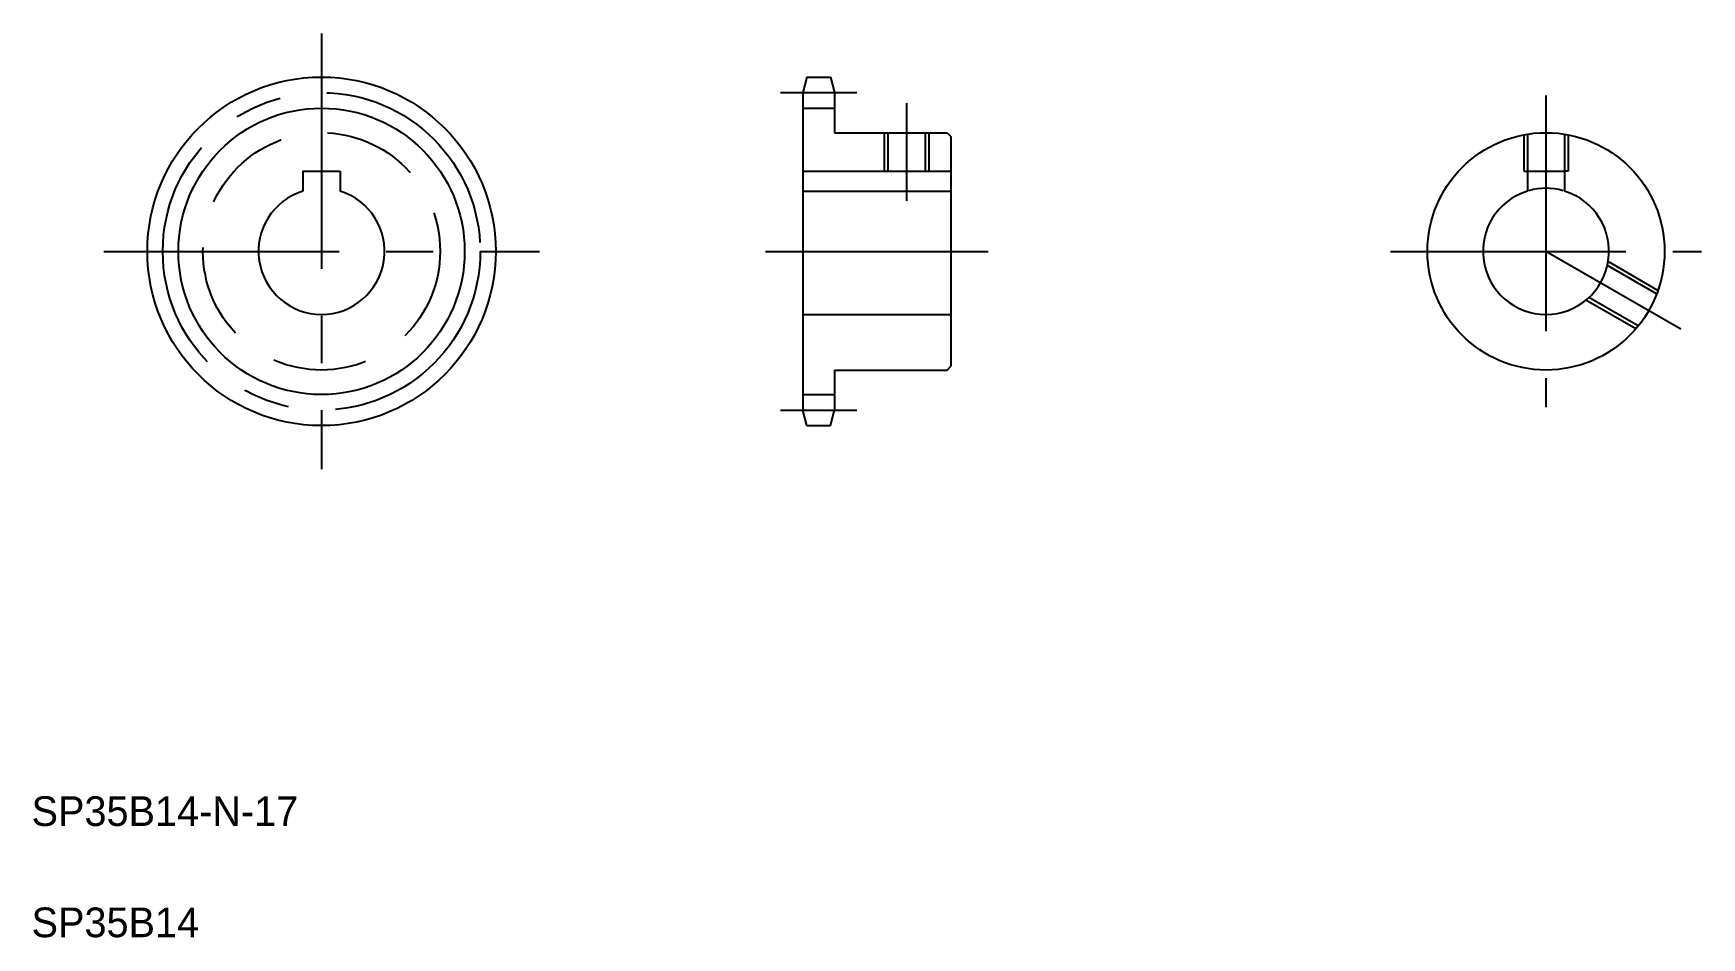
# Model space of a CAD drawing. Extents: x 10 to 235, y 10 to 132.
import ezdxf

# ---------------------------------------------------------------- set-up
doc = ezdxf.new("R2010")
doc.units = 0
doc.linetypes.add('CENTER', pattern=[50.8, 31.75, -6.35, 6.35, -6.35])
doc.linetypes.add('DASHED', pattern=[19.05, 12.7, -6.35])
doc.layers.get('0').update_dxf_attribs({"linetype": 'CONTINUOUS'})
doc.layers.add('CENTER', color=1, linetype='CENTER')

msp = doc.modelspace()

# ---------------------------------------------------------------- linework, layer by layer
at = {"color": 7, "linetype": 'CONTINUOUS'}
for p, q in [((114.6, 125.98), (114.04, 123.89)), ((114.04, 123.89), (114.04, 81.08)), ((114.6, 125.98), (117.78, 125.98)), ((117.78, 125.98), (118.34, 123.89)), ((118.34, 123.89), (118.34, 118.48)), ((114.04, 121.79), (118.34, 121.79)), ((118.34, 118.48), (133.54, 118.48)), ((125.54, 118.48), (125.54, 113.28)), ((130.54, 118.48), (130.54, 113.28)), ((133.54, 118.48), (134.04, 117.98)), ((134.04, 117.98), (134.04, 86.98)), ((46.62, 113.28), (46.62, 110.61)), ((46.62, 113.28), (51.62, 113.28)), ((51.62, 113.28), (51.62, 110.61)), ((114.04, 113.28), (134.04, 113.28)), ((211.82, 113.28), (211.82, 110.61)), ((211.82, 113.28), (216.82, 113.28)), ((216.82, 113.28), (216.82, 110.61)), ((114.04, 110.61), (134.04, 110.61)), ((134.04, 110.23), (134.04, 110.23)), ((134.04, 102.48), (134.04, 102.48)), ((114.04, 93.98), (134.04, 93.98)), ((118.34, 86.48), (133.54, 86.48)), ((118.34, 86.48), (118.34, 81.08)), ((133.54, 86.48), (134.04, 86.98)), ((114.04, 83.17), (118.34, 83.17)), ((114.6, 78.98), (114.04, 81.08)), ((117.78, 78.98), (118.34, 81.08)), ((114.6, 78.98), (117.78, 78.98))]:
    msp.add_line(p, q, dxfattribs=at)
at = {"color": 3, "linetype": 'CONTINUOUS'}
for p, q in [((125.04, 118.48), (125.04, 113.28)), ((131.04, 118.48), (131.04, 113.28))]:
    msp.add_line(p, q, dxfattribs=at)
at = {"color": 3, "linetype": 'DASHED'}
for p, q in [((211.32, 118.2), (211.32, 113.28)), ((211.82, 118.29), (211.82, 113.28)), ((216.82, 118.29), (216.82, 113.28)), ((217.32, 118.2), (217.32, 113.28)), ((211.32, 113.28), (211.82, 113.28)), ((217.32, 113.28), (216.82, 113.28)), ((229.25, 96.75), (222.6, 100.59)), ((229.43, 97.22), (222.71, 101.11)), ((226.43, 92.03), (219.71, 95.91)), ((226.75, 92.42), (220.1, 96.26))]:
    msp.add_line(p, q, dxfattribs=at)
at = {"color": 7, "linetype": 'CONTINUOUS'}
for centre, radius in [((49.12, 102.48), 23.5), ((214.32, 102.48), 16)]:
    msp.add_circle(centre, radius, dxfattribs=at)
at = {"color": 3, "linetype": 'CONTINUOUS'}
msp.add_circle((49.12, 102.48), 19.31, dxfattribs=at)
at = {"color": 3, "linetype": 'DASHED'}
msp.add_circle((49.12, 102.48), 16, dxfattribs=at)
at = {"color": 7, "linetype": 'CONTINUOUS'}
for centre in [(49.12, 102.48), (214.32, 102.48)]:
    msp.add_arc(centre, 8.5, 107.1046, 72.8954, dxfattribs=at)
at = {"color": 3, "linetype": 'CONTINUOUS'}
msp.add_arc((214.32, 102.48), 8.5, 74.3007, 105.6993, dxfattribs=at)
at = {"layer": 'CENTER', "color": 1, "linetype": 'CENTER'}
for p, q in [((49.12, 131.87), (49.12, 73.1)), ((111.04, 123.89), (121.34, 123.89)), ((128.04, 122.48), (128.04, 109.28)), ((214.32, 123.48), (214.32, 81.48)), ((19.73, 102.48), (78.51, 102.48)), ((109.04, 102.48), (139.04, 102.48)), ((193.32, 102.48), (235.32, 102.48)), ((232.5, 91.98), (214.32, 102.48)), ((111.04, 81.08), (121.34, 81.08))]:
    msp.add_line(p, q, dxfattribs=at)
msp.add_circle((49.12, 102.48), 21.41, dxfattribs=at)

# ---------------------------------------------------------------- texts
at = {"color": 7, "linetype": 'CONTINUOUS'}
for s, p in [('SP35B14-N-17', (10, 25)), ('SP35B14', (10, 10))]:
    msp.add_text(s, height=4, dxfattribs=at).set_placement(p)

doc.saveas('drawing.dxf')
